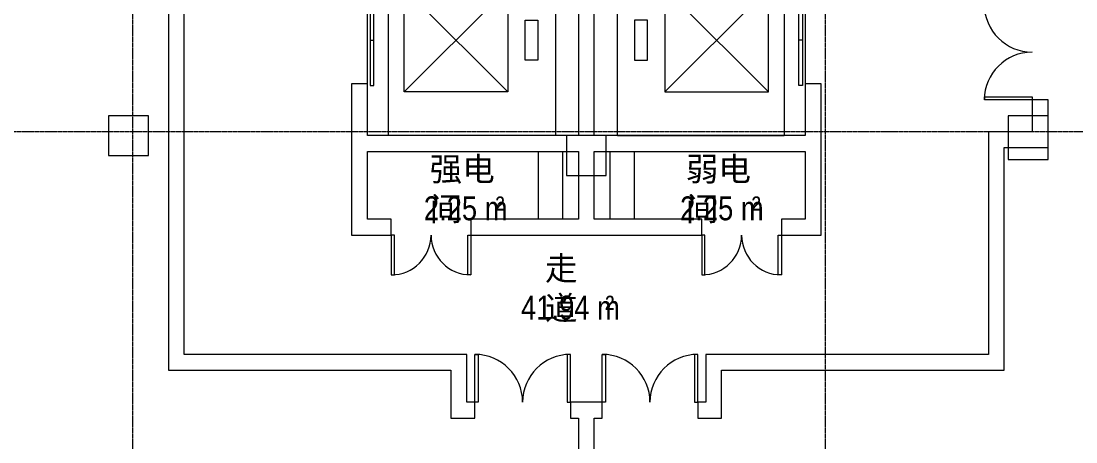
# Model space of a CAD drawing. Header units: millimetres. Extents: x 147592 to 200208, y -27981 to 8299.
# Drawn here: x 163900 to 177150, y -12600 to -7310 of the extents above; entities that cross this region are included whole.
import ezdxf

# ---------------------------------------------------------------- set-up
doc = ezdxf.new("R2010")
doc.units = ezdxf.units.MM
doc.linetypes.add('TJ Dash', pattern=[1.6, 1, -0.6])
doc.linetypes.add('轴网线', pattern=[22.24, 12.7, -3.18, 3.18, -3.18])
for name, color, linetype, lineweight in [('A-AREA-____-IDEN', 7, 'Continuous', 5), ('A-WALL-____-MCUT', 7, 'Continuous', 13), ('Q-SPCQ-____-OTLN', 7, 'Continuous', 5), ('S-COLS-____-MCUT', 7, 'Continuous', 5), ('S-GRID-____-OTLN', 7, 'Continuous', 5)]:
    doc.layers.add(name, color=color, linetype=linetype, lineweight=lineweight)
doc.layers.add('A-DOOR-____-MCUT', color=7, linetype='Continuous', lineweight=13, true_color=0x00007f)
doc.layers.add('A-FLOR-____-OTLN', color=7, linetype='Continuous', lineweight=13, true_color=0x007f00)
doc.styles.add('TJ_FangSong_Narrow_1', font='', dxfattribs={"height": 300})
doc.styles.get('TJ_FangSong_Narrow_1').set_extended_font_data('TJ_FangSong_Narrow')

# ---------------------------------------------------------------- blocks, each defined once
blk = doc.blocks.new('电梯门 - 1100mm_入口宽度-1329516-三层给排水_消防平面图')
at = {"layer": 'Q-SPCQ-____-OTLN', "color": 251, "true_color": 0x515151}
for p, q in [((570, 180), (-570, 180)), ((-570, 180), (-570, 135)), ((-570, 135), (570, 135)), ((0, 135), (0, 180)), ((570, 135), (570, 180))]:
    blk.add_line(p, q, dxfattribs=at)
blk = doc.blocks.new('电梯门 - 1100mm_入口宽度-1547718-三层给排水_消防平面图')
at = {"layer": 'Q-SPCQ-____-OTLN', "color": 251, "true_color": 0x515151}
for p, q in [((-570, -180), (-570, -135)), ((-570, -135), (570, -135)), ((570, -180), (-570, -180)), ((0, -135), (0, -180)), ((570, -135), (570, -180))]:
    blk.add_line(p, q, dxfattribs=at)
blk = doc.blocks.new('TJ客梯 - 1300_1300 TYP2-2462570-三层给排水_消防平面图')
at = {"layer": 'Q-SPCQ-____-OTLN', "color": 13, "linetype": 'TJ Dash', "true_color": 0xff5151}
for p, q in [((1200, 1050), (-1200, 1050)), ((-1200, -1050), (-1200, 1050)), ((1200, 1050), (-1200, 1050)), ((1200, 1050), (1200, -1050)), ((1200, -1050), (-1200, -1050)), ((1200, -1050), (-1200, -1050))]:
    blk.add_line(p, q, dxfattribs=at)
at = {"layer": 'Q-SPCQ-____-OTLN', "color": 131, "true_color": 0x51ffff}
for p, q in [((-650, 850), (650, -450)), ((650, 850), (-650, -450)), ((-650, -450), (-650, 850)), ((-650, 850), (650, 850)), ((650, 850), (650, -450)), ((650, -450), (-650, -450)), ((-250, -830), (-250, -670)), ((-250, -670), (250, -670)), ((250, -670), (250, -830)), ((250, -830), (-250, -830))]:
    blk.add_line(p, q, dxfattribs=at)
blk = doc.blocks.new('TJ客梯 - 1300_1300 TYP2-2462550-三层给排水_消防平面图')
at = {"layer": 'Q-SPCQ-____-OTLN', "color": 13, "linetype": 'TJ Dash', "true_color": 0xff5151}
for p, q in [((1200, 1050), (-1200, 1050)), ((-1200, 1050), (-1200, -1050)), ((1200, 1050), (-1200, 1050)), ((1200, -1050), (1200, 1050)), ((1200, -1050), (-1200, -1050)), ((1200, -1050), (-1200, -1050))]:
    blk.add_line(p, q, dxfattribs=at)
at = {"layer": 'Q-SPCQ-____-OTLN', "color": 131, "true_color": 0x51ffff}
for p, q in [((250, 830), (-250, 830)), ((-250, 830), (-250, 670)), ((250, 670), (250, 830)), ((-250, 670), (250, 670)), ((-650, -850), (650, 450)), ((650, -850), (-650, 450)), ((650, 450), (-650, 450)), ((-650, 450), (-650, -850)), ((650, -850), (650, 450)), ((-650, -850), (650, -850))]:
    blk.add_line(p, q, dxfattribs=at)
blk = doc.blocks.new('TJ双扇平开门 - M1222-1543866-三层给排水_消防平面图')
at = {"layer": 'A-DOOR-____-MCUT', "color": 175, "lineweight": 5, "true_color": 0x5151a7}
for p, q in [((-600, 100), (-600, 700)), ((-600, 700), (-560, 700)), ((-560, 700), (-560, 100)), ((600, 700), (560, 700)), ((560, 700), (560, 100)), ((600, 100), (600, 700)), ((-560, 100), (-600, 100)), ((560, 100), (600, 100))]:
    blk.add_line(p, q, dxfattribs=at)
at = {"layer": 'A-DOOR-____-MCUT', "color": 173, "lineweight": 5, "true_color": 0x5151be}
for centre, start, end in [((-600, 100), 0, 90), ((600, 100), 90, 180)]:
    blk.add_arc(centre, 600, start, end, dxfattribs=at)
blk = doc.blocks.new('TJ双扇平开门 - M1222-2000169-三层给排水_消防平面图')
at = {"layer": 'A-DOOR-____-MCUT', "color": 175, "lineweight": 5, "true_color": 0x5151a7}
for p, q in [((-560, -100), (-600, -100)), ((-600, -100), (-600, -700)), ((-560, -700), (-560, -100)), ((560, -100), (600, -100)), ((560, -700), (560, -100)), ((600, -100), (600, -700)), ((-600, -700), (-560, -700)), ((600, -700), (560, -700))]:
    blk.add_line(p, q, dxfattribs=at)
at = {"layer": 'A-DOOR-____-MCUT', "color": 173, "lineweight": 5, "true_color": 0x5151be}
for centre, start, end in [((-600, -100), 270, 360), ((600, -100), 180, 270)]:
    blk.add_arc(centre, 600, start, end, dxfattribs=at)
blk = doc.blocks.new('TJ双扇平开门 - FMA1023-2632723-三层给排水_消防平面图')
at = {"layer": 'A-DOOR-____-MCUT', "color": 175, "lineweight": 5, "true_color": 0x5151a7}
for p, q in [((-500, 100), (-500, 600)), ((-500, 600), (-460, 600)), ((-460, 600), (-460, 100)), ((500, 600), (460, 600)), ((460, 600), (460, 100)), ((500, 100), (500, 600)), ((-460, 100), (-500, 100)), ((460, 100), (500, 100))]:
    blk.add_line(p, q, dxfattribs=at)
at = {"layer": 'A-DOOR-____-MCUT', "color": 173, "lineweight": 5, "true_color": 0x5151be}
for centre, start, end in [((-500, 100), 0, 90), ((500, 100), 90, 180)]:
    blk.add_arc(centre, 500, start, end, dxfattribs=at)
blk = doc.blocks.new('YXQH_AR_B9-20_rvt-1-三层给排水_消防平面图')
at = {"layer": 'A-FLOR-____-OTLN', "color": 95, "lineweight": 5, "true_color": 0x51a751}
for p, q in [((168250, -8100), (168250, -7000)), ((173750, -7000), (173750, -8100)), ((170400, -9800), (170400, -8950)), ((170700, -8950), (170700, -9800)), ((171300, -9800), (171300, -8950)), ((171600, -8950), (171600, -9800))]:
    blk.add_line(p, q, dxfattribs=at)
at = {"layer": 'A-WALL-____-MCUT', "color": 251, "lineweight": 5, "true_color": 0x515151}
for p, q in [((165950, -11500), (165950, -6150)), ((165750, -6350), (165750, -11600)), ((170900, -6350), (170900, -8750)), ((171100, -8750), (171100, -6350)), ((168250, -8100), (168050, -8100)), ((168050, -8100), (168050, -8850)), ((168250, -8750), (168250, -8100)), ((173950, -8100), (173750, -8100)), ((173750, -8100), (173750, -8750)), ((173950, -9800), (173950, -8100)), ((176800, -8300), (176600, -8300)), ((176600, -8300), (176600, -8700)), ((176800, -8900), (176800, -8300)), ((176250, -8700), (176050, -8700)), ((176050, -8700), (176050, -11500)), ((176600, -8700), (176250, -8700)), ((168050, -8850), (168050, -9800)), ((170900, -8750), (168250, -8750)), ((173750, -8750), (171100, -8750)), ((168250, -8950), (170900, -8950)), ((168250, -9800), (168250, -8950)), ((170900, -8950), (170900, -9800)), ((171100, -8950), (173750, -8950)), ((171100, -9800), (171100, -8950)), ((173750, -8950), (173750, -9800)), ((176250, -11500), (176250, -8900)), ((176250, -8900), (176600, -8900)), ((176600, -8900), (176800, -8900)), ((168050, -9800), (168050, -10000)), ((168550, -9800), (168250, -9800)), ((168550, -10000), (168550, -9800)), ((170900, -9800), (169550, -9800)), ((169550, -9800), (169550, -10000)), ((172450, -9800), (171100, -9800)), ((172450, -10000), (172450, -9800)), ((173750, -9800), (173450, -9800)), ((173450, -9800), (173450, -10000)), ((173950, -10000), (173950, -9800)), ((168050, -10000), (168550, -10000)), ((169550, -10000), (172450, -10000)), ((173450, -10000), (173950, -10000)), ((169300, -11500), (165950, -11500)), ((169500, -11500), (169300, -11500)), ((169500, -12100), (169500, -11500)), ((172500, -11500), (172500, -12100)), ((172700, -11500), (172500, -11500)), ((176050, -11500), (172700, -11500)), ((176250, -11700), (176250, -11500)), ((165750, -11600), (165750, -11700)), ((165750, -11700), (165950, -11700)), ((165950, -11700), (169300, -11700)), ((169300, -11700), (169300, -12100)), ((172700, -11700), (176250, -11700)), ((172700, -12100), (172700, -11700)), ((169300, -12100), (169300, -12300)), ((169600, -12100), (169500, -12100)), ((169600, -12300), (169600, -12100)), ((170900, -12100), (170800, -12100)), ((170800, -12100), (170800, -12300)), ((171200, -12100), (170900, -12100)), ((171200, -12300), (171200, -12100)), ((172500, -12100), (172400, -12100)), ((172400, -12100), (172400, -12300)), ((172700, -12300), (172700, -12100)), ((169300, -12300), (169600, -12300)), ((170800, -12300), (170900, -12300)), ((170900, -12300), (170900, -20100)), ((171100, -12300), (171200, -12300)), ((171100, -20100), (171100, -12300)), ((172400, -12300), (172700, -12300))]:
    blk.add_line(p, q, dxfattribs=at)
at = {"layer": 'S-GRID-____-OTLN', "color": 173, "linetype": '轴网线', "true_color": 0x5151ff}
for p, q in [((165300, 7499), (165300, -27181)), ((174000, 7499), (174000, -27181)), ((199021, -8700), (148526, -8700))]:
    blk.add_line(p, q, dxfattribs=at)
at = {"color": 251, "lineweight": 5, "true_color": 0x515151}
for name, p, rotation in [('TJ客梯 - 1300_1300 TYP2-2462570-三层给排水_消防平面图', (169563, -7550), 90.00000000000124), ('TJ客梯 - 1300_1300 TYP2-2462550-三层给排水_消防平面图', (172437, -7550), 89.99999999999878), ('电梯门 - 1100mm_入口宽度-1329516-三层给排水_消防平面图', (168150, -7550), 270), ('电梯门 - 1100mm_入口宽度-1547718-三层给排水_消防平面图', (173850, -7550), 270), ('TJ双扇平开门 - M1222-1543866-三层给排水_消防平面图', (176700, -7700), 90), ('TJ双扇平开门 - FMA1023-2632723-三层给排水_消防平面图', (169050, -9900), 180), ('TJ双扇平开门 - FMA1023-2632723-三层给排水_消防平面图', (172950, -9900), 180), ('TJ双扇平开门 - M1222-2000169-三层给排水_消防平面图', (170200, -12200), 180)]:
    blk.add_blockref(name, p, dxfattribs=dict(at, rotation=rotation))
blk.add_blockref('TJ双扇平开门 - M1222-1543866-三层给排水_消防平面图', (171800, -12200), dxfattribs=at)
blk = doc.blocks.new('YXQH_ST_B9-20_rvt-1-三层给排水_消防平面图')
at = {"layer": 'S-COLS-____-MCUT', "color": 251, "lineweight": 18, "true_color": 0x515151}
for p, q in [((165500, -8500), (165000, -8500)), ((165000, -8500), (165000, -9000)), ((165500, -9000), (165500, -8500)), ((176800, -8500), (176300, -8500)), ((176300, -8500), (176300, -9050)), ((176800, -9050), (176800, -8500)), ((171250, -8750), (170750, -8750)), ((170750, -8750), (170750, -9250)), ((171250, -9250), (171250, -8750)), ((165000, -9000), (165500, -9000)), ((176300, -9050), (176800, -9050)), ((170750, -9250), (171250, -9250))]:
    blk.add_line(p, q, dxfattribs=at)

msp = doc.modelspace()

# ---------------------------------------------------------------- block references
at = {"lineweight": 5}
for name in ['YXQH_AR_B9-20_rvt-1-三层给排水_消防平面图', 'YXQH_ST_B9-20_rvt-1-三层给排水_消防平面图']:
    msp.add_blockref(name, (0, 0), dxfattribs=at)

# ---------------------------------------------------------------- texts
at = {"layer": 'A-AREA-____-IDEN', "char_height": 300, "attachment_point": 1, "style": 'TJ_FangSong_Narrow_1'}
for s, insert, width in [('强电间', (169031.8, -9019.6), 1082.278), ('弱电间', (172249.8, -9019.6), 1082.278), ('2.25 m', (168959.3, -9513.8), 1090.295), ('\\fTJ_FangSong_Narrow|b0|i0|c134|p2|;²', (169858.9, -9513.8), 168.354), ('2.25 m', (172177.3, -9513.8), 1090.295), ('\\fTJ_FangSong_Narrow|b0|i0|c134|p2|;²', (173076.9, -9513.8), 168.354), ('走道', (170480.5, -10267.3), 721.519), ('41.94 m', (170179.5, -10761.5), 1282.7), ('\\fTJ_FangSong_Narrow|b0|i0|c134|p2|;²', (171237.8, -10761.5), 168.354)]:
    msp.add_mtext(s, dxfattribs=dict(at, insert=insert, width=width))

doc.saveas('drawing.dxf')
